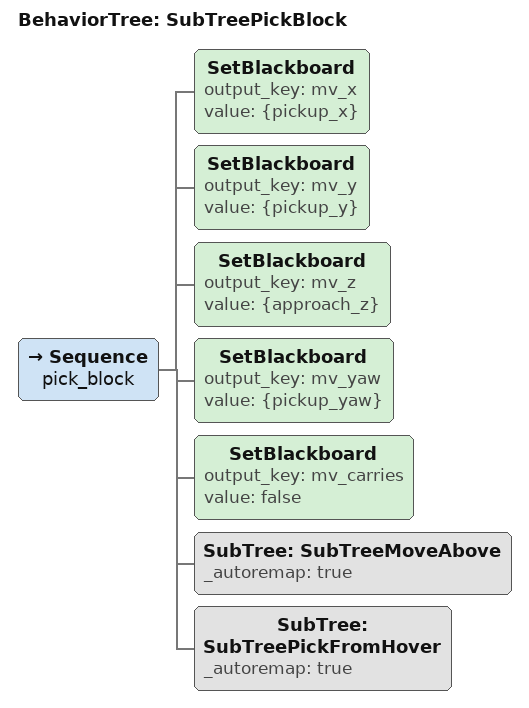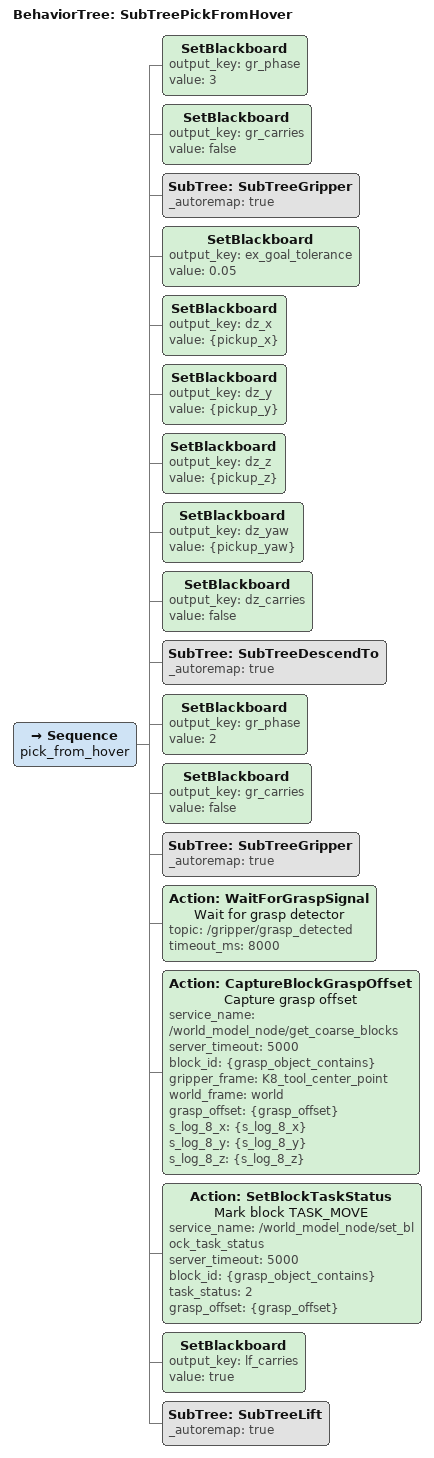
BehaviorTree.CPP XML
<root BTCPP_format="4">
  <BehaviorTree ID="SubTreePickBlock">
    <Sequence name="pick_block">

      <!-- 1. Move above pickup -->
      <SetBlackboard output_key="mv_x" value="{pickup_x}"/>
      <SetBlackboard output_key="mv_y" value="{pickup_y}"/>
      <SetBlackboard output_key="mv_z" value="{approach_z}"/>
      <SetBlackboard output_key="mv_yaw" value="{pickup_yaw}"/>
      <SetBlackboard output_key="mv_carries" value="false"/>
      <SubTree ID="SubTreeMoveAbove" _autoremap="true"/>

      <SubTree ID="SubTreePickFromHover" _autoremap="true"/>
    </Sequence>
  </BehaviorTree>

  <!-- Pick after the caller has already reached the selected pickup hover. -->
  <BehaviorTree ID="SubTreePickFromHover">
    <Sequence name="pick_from_hover">
      <!-- 1. Open gripper -->
      <SetBlackboard output_key="gr_phase" value="3"/>
      <SetBlackboard output_key="gr_carries" value="false"/>
      <SubTree ID="SubTreeGripper" _autoremap="true"/>

      <!-- 2. Descend to pickup -->
      <!-- Controller default: the grasp detector verifies this descent, not
           the goal tolerance, and the jaws close on whatever they reach. -->
      <SetBlackboard output_key="ex_goal_tolerance" value="0.05"/>
      <SetBlackboard output_key="dz_x" value="{pickup_x}"/>
      <SetBlackboard output_key="dz_y" value="{pickup_y}"/>
      <SetBlackboard output_key="dz_z" value="{pickup_z}"/>
      <SetBlackboard output_key="dz_yaw" value="{pickup_yaw}"/>
      <SetBlackboard output_key="dz_carries" value="false"/>
      <SubTree ID="SubTreeDescendTo" _autoremap="true"/>

      <!-- 3. Close gripper -->
      <SetBlackboard output_key="gr_phase" value="2"/>
      <SetBlackboard output_key="gr_carries" value="false"/>
      <SubTree ID="SubTreeGripper" _autoremap="true"/>

      <!-- 4. Verify grasp signal + register block as in-hand -->
      <Action ID="WaitForGraspSignal" name="Wait for grasp detector"
        topic="/gripper/grasp_detected"
        timeout_ms="8000"/>
      <Action ID="CaptureBlockGraspOffset" name="Capture grasp offset"
        service_name="/world_model_node/get_coarse_blocks"
        server_timeout="5000"
        block_id="{grasp_object_contains}"
        gripper_frame="K8_tool_center_point"
        world_frame="world"
        grasp_offset="{grasp_offset}"
        s_log_8_x="{s_log_8_x}"
        s_log_8_y="{s_log_8_y}"
        s_log_8_z="{s_log_8_z}"/>
      <Action ID="SetBlockTaskStatus" name="Mark block TASK_MOVE"
        service_name="/world_model_node/set_block_task_status"
        server_timeout="5000"
        block_id="{grasp_object_contains}"
        task_status="2"
        grasp_offset="{grasp_offset}"/>

      <!-- 5. Lift the grasped block -->
      <SetBlackboard output_key="lf_carries" value="true"/>
      <SubTree ID="SubTreeLift" _autoremap="true"/>

    </Sequence>
  </BehaviorTree>
</root>
